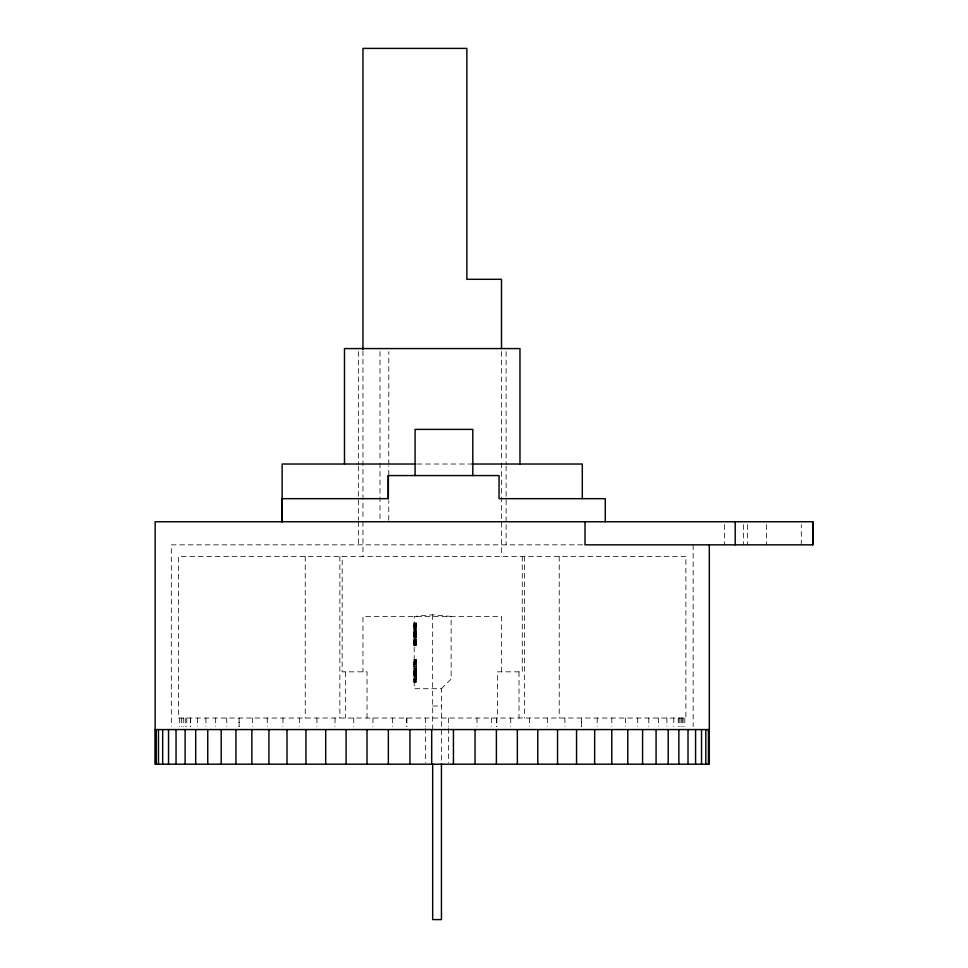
<?xml version="1.0" encoding="UTF-8"?>
<svg xmlns="http://www.w3.org/2000/svg" width="968" height="968" viewBox="0 0 968 968"><rect width="100%" height="100%" fill="white"/><g stroke="black" fill="none" stroke-linecap="round" stroke-linejoin="round"><path stroke-width="0.73" stroke-dasharray="4.84 3.63" d="M388.773 520.252L388.773 500.674M388.773 475.07L388.773 466.031M388.773 464.531L388.797 351.59M441.444 688.696L451.136 679.004L451.136 616.422L432.672 614.813L414.195 616.422L414.195 688.696L441.444 688.696L441.444 762.36M417.16 464.023L470.4 464.023M582.651 544.839L171.312 544.839L171.312 726.557M413.965 622.969L416.276 622.969M413.965 623.368L416.276 623.368M413.965 623.743L416.276 623.791M413.965 624.433L416.276 624.517M413.965 625.038L416.276 625.038M413.965 625.389L416.276 625.28M413.965 625.945L416.276 626.018M413.965 626.223L416.276 626.223M413.965 626.369L416.276 626.369M413.965 627.131L416.276 627.131M413.965 627.458L416.276 627.288M413.965 628.45L416.276 628.45L413.965 628.643M413.965 629.309L416.276 629.309M413.965 629.745L416.276 629.745M413.965 629.914L416.276 629.914M413.965 630.144L416.276 630.18M413.965 630.858L416.276 630.858M416.276 631.366L413.965 631.438L416.276 631.668M413.965 631.693L416.276 631.789M413.965 631.947L416.276 631.947M413.965 632.201L416.276 632.201M413.965 632.358L416.276 632.358M413.965 632.661L416.276 632.515M413.965 632.89L416.276 632.89M413.965 633.036L416.276 633.036M413.965 633.592L416.276 633.629M413.965 633.967L416.276 633.967M413.965 634.137L416.276 634.137M413.965 634.33L416.276 634.367M413.965 634.705L416.276 634.633M413.965 635.105L416.276 635.105L413.965 635.238M413.965 635.71L416.276 635.71M413.965 635.891L416.276 635.891M413.965 635.976L416.276 635.976M413.965 636.327L416.276 636.327M413.965 636.52L416.276 636.399M413.965 637.065L416.276 637.065M416.276 637.246L413.965 637.331L416.276 637.367M413.965 637.549L416.276 637.549M413.965 638.311L416.276 638.323M413.965 639.255L416.276 639.219M413.965 639.63L416.276 639.618M413.965 639.86L416.276 639.86M413.965 640.356L416.276 640.356M413.965 640.985L416.276 640.997M413.965 641.276L416.276 641.276M413.965 641.481L416.276 641.481M413.965 641.832L416.276 641.784M413.965 642.256L416.276 642.328M413.965 642.51L416.276 642.534M413.965 642.825L416.276 642.909M413.965 643.163L416.276 643.163M413.965 643.224L416.276 643.284M413.965 643.538L416.276 643.538L413.965 643.756M413.965 643.926L416.276 643.914M413.965 644.519L416.276 644.519M413.965 644.627L416.276 644.736M413.965 645.196L416.276 645.426M413.965 645.644L416.276 645.632M413.965 659.498L416.276 659.365L416.276 682.21L413.965 682.125L413.965 659.365M413.965 659.801L416.276 659.801M413.965 661.338L416.276 661.338M413.965 661.422L416.276 661.422M413.965 661.846L416.276 661.761M413.965 662.027L416.276 662.088M413.965 662.378L416.276 662.402M413.965 662.729L416.276 662.729M413.965 663.056L416.276 663.007M413.965 663.274L416.276 663.274M413.965 663.782L416.276 663.842M413.965 664.508L416.276 664.508M413.965 664.653L416.276 664.653M413.965 665.318L416.276 665.173M413.965 666.722L416.276 666.722M413.965 666.94L416.276 666.819M413.965 668.089L416.276 668.101M413.965 668.222L416.276 668.38M416.276 668.743L413.965 668.791L416.276 668.827M413.965 669.106L416.276 669.106M413.965 669.457L416.276 669.469M413.965 669.941L416.276 669.941M416.276 670.207L413.965 670.207L416.276 670.4M416.276 670.582L413.965 670.582L416.276 670.764M413.965 671.114L416.276 671.114M413.965 671.26L416.276 671.417M413.965 671.526L416.276 671.538M413.965 671.852L416.276 671.852M413.965 672.119L416.276 672.143M413.965 672.3L416.276 672.3M413.965 672.542L416.276 672.542M413.965 672.966L416.276 672.833M413.965 673.183L416.276 673.183M413.965 673.462L416.276 673.571M413.965 673.837L416.276 673.692M413.965 673.97L416.276 673.97M413.965 674.2L416.276 674.2M413.965 674.623L416.276 674.623M413.965 674.769L416.276 674.744M413.965 675.434L416.276 675.434M413.965 676.293L416.276 676.293M413.965 676.801L416.276 676.692M413.965 677.709L416.276 677.842M413.965 678.314L416.276 678.411M413.965 678.58L416.276 678.677M413.965 679.016L416.276 678.931M413.965 679.173L416.276 679.173M413.965 679.451L416.276 679.342M413.965 679.524L416.276 679.657M413.965 680.056L416.276 680.056M413.965 680.177L416.276 680.177M413.965 680.952L416.276 680.952M413.965 681.278L416.276 681.278M413.965 681.629L416.276 681.629M413.965 681.859L416.276 681.871M413.965 682.065L416.276 681.956M432.672 706.011L441.444 706.011M801.274 544.839L801.31 524.644M766.595 524.644L766.595 544.839M747.381 524.644L747.453 544.839M743.509 524.644L743.509 544.839M724.403 524.644L724.366 544.839M693.149 544.839L693.149 726.557M684.824 718.026L684.824 726.678M683.093 718.026L683.093 726.678M682.065 718.026L682.065 726.678M681 718.026L681 726.678M679.209 718.026L679.197 726.678M678.241 718.026L678.241 726.678M673.776 718.026L673.801 726.678M666.891 718.026L666.879 726.678M658.53 718.026L658.543 726.678M648.778 718.026L648.802 726.678M637.694 718.026L637.73 726.678M625.352 718.026L625.376 726.678M611.849 718.026L611.812 726.678M597.171 718.026L597.196 726.678M564.925 718.026L564.961 726.678M559.226 556.382L559.226 718.026M547.513 718.026L547.561 726.678M529.411 718.026L529.448 726.678M524.596 556.382L524.596 718.026M522.284 556.382L522.284 671.84L497.419 671.84L497.419 718.026M519.017 671.84L519.017 718.026M510.741 718.026L510.693 726.678M506.119 351.59L506.119 464.531M506.119 466.031L506.119 521.752M506.119 524.644L506.119 544.839M501.497 351.59L501.497 461.518M501.497 463.019L501.497 556.382M501.497 671.84L501.497 616.422L362.964 616.422L362.964 671.84M496.79 718.026L496.79 726.678M496.499 718.026L496.499 726.678M491.502 718.026L491.502 726.678M477.067 718.026L476.909 726.678M448.595 718.026L448.595 726.956M448.595 728.444L448.595 762.711M432.672 614.813L432.672 729.11M425.521 718.026L425.509 726.956M425.509 728.444L425.521 762.711M416.276 622.872L416.276 645.813L413.965 645.813L413.965 622.872M406.923 718.026L406.935 726.678M406.633 718.026L406.633 726.678M392.524 718.026L392.476 726.678M379.988 351.59L379.988 461.518M379.988 463.019L379.988 520.252M372.958 718.026L372.91 726.678M367.041 718.026L367.041 671.84L342.176 671.84L342.176 556.382M362.964 350.779L362.964 520.106M362.964 521.619L362.964 556.382M358.341 351.59L358.341 464.531M358.341 466.031L358.341 520.252M358.341 521.752L358.341 544.839M353.719 718.026L353.768 726.678M345.443 671.84L345.443 718.026M339.865 556.382L339.865 718.026M335.049 718.026L335.013 726.678M316.947 718.026L316.899 726.678M305.235 556.382L305.235 718.026M299.536 718.026L299.499 726.678M282.958 718.026L282.922 726.678M267.253 718.026L267.289 726.678M252.612 718.026L252.648 726.678M226.73 718.026L226.766 726.678M215.683 718.026L215.658 726.678M205.93 718.026L205.918 726.678M197.581 718.026L197.569 726.678M190.66 718.026L190.684 726.678M190.345 718.026L190.345 726.678M186.739 718.026L186.739 726.678M185.251 718.026L185.251 726.678M183.254 718.026L183.254 726.678M181.367 718.026L181.367 726.678M179.661 718.026L179.661 726.678M685.876 556.382L178.584 556.382L178.584 718.026L685.876 718.026L685.876 556.382M416.276 640.55L413.965 640.55L416.276 640.598M416.276 660.491L413.965 660.491L416.276 660.563M581.538 726.678L581.538 718.026L581.502 726.678M239.108 726.678L239.108 718.026L239.084 726.678"/><path stroke-width="1.45" d="M415.792 464.023L282.148 464.023L282.148 521.752M471.658 464.023L582.312 464.023L582.312 498.665M155.146 729.57L709.314 729.57M812.696 521.752L812.696 544.839M735.208 521.752L735.208 544.839M709.314 544.839L709.314 764.2L155.146 764.2L155.146 521.752L812.854 521.752L812.854 544.839L585.011 544.839L585.011 521.752M708.419 729.57L708.419 764.2M705.817 729.57L705.817 764.2M701.534 729.57L701.534 764.2M695.581 729.57L695.581 764.2M688.018 729.57L688.018 764.2M678.87 729.57L678.87 764.2M668.198 729.57L668.198 764.2M656.074 729.57L656.074 764.2M642.583 729.57L642.583 764.2M627.772 729.57L627.772 764.2M611.776 729.57L611.776 764.2M605.266 521.752L605.266 498.665L499.052 498.665L499.052 475.566L388.216 475.566L388.216 498.665M594.654 729.57L594.654 764.2M576.553 729.57L576.553 764.2M557.544 729.57L557.544 764.2M537.772 729.57L537.772 764.2M519.973 464.023L519.973 348.577L344.487 348.577L344.487 464.023M517.348 729.57L517.348 764.2M501.497 348.577L501.497 279.304L466.866 279.304L466.866 48.4L362.964 48.4L362.964 349.266M496.39 729.57L496.39 764.2M475.046 729.57L475.046 764.2M472.808 475.566L472.808 429.393L415.078 429.393L415.078 475.566M453.435 729.57L453.435 764.2M441.444 763.873L441.444 919.6L432.672 919.6L432.672 763.873M431.692 729.57L431.692 764.2M409.948 729.57L409.948 764.2M388.349 475.566L388.349 498.665L282.003 498.665L282.003 521.752M388.349 729.57L388.349 764.2M367.017 729.57L367.017 764.2M346.096 729.57L346.096 764.2M325.696 729.57L325.696 764.2M305.961 729.57L305.961 764.2M287 729.57L287 764.2M268.935 729.57L268.935 764.2M251.874 729.57L251.874 764.2M235.926 729.57L235.926 764.2M221.188 729.57L221.188 764.2M207.745 729.57L207.745 764.2M195.693 729.57L195.693 764.2M185.106 729.57L185.106 764.2M176.031 729.57L176.031 764.2M168.541 729.57L168.541 764.2M162.672 729.57L162.672 764.2M158.474 729.57L158.474 764.2M155.957 729.57L155.957 764.2M155.558 729.57L155.558 764.2"/></g></svg>
